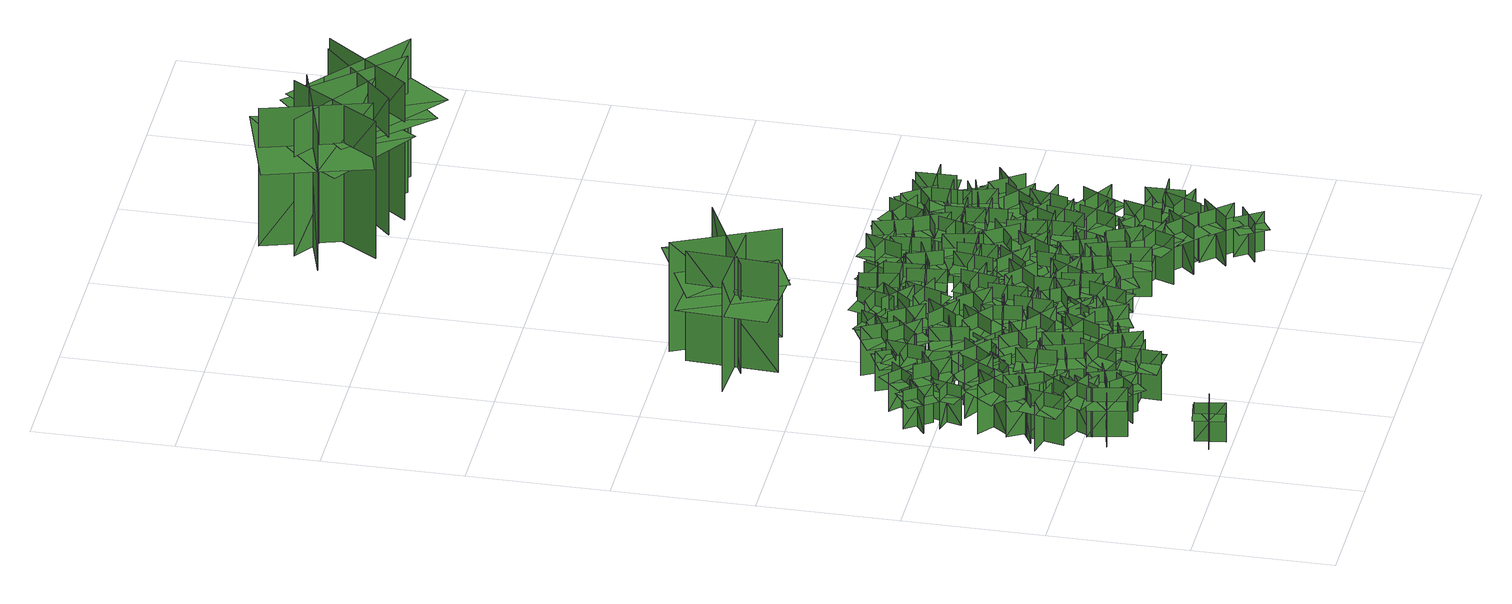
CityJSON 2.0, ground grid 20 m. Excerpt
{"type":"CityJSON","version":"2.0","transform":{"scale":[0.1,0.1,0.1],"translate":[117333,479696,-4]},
"CityObjects":{
"tree1":{"type":"SolitaryVegetationObject","geometry":[{"type":"MultiSurface","lod":"1","boundaries":[[[0,1,2]],[[0,2,3]],[[4,5,6]],[[4,6,7]],[[8,9,10]],[[8,10,11]],[[8,11,12]],[[8,12,13]]]}]},
"tree2":{"type":"SolitaryVegetationObject","geometry":[{"type":"MultiSurface","lod":"1","boundaries":[[[14,15,16]],[[14,16,17]],[[18,19,20]],[[18,20,21]],[[22,23,24]],[[22,24,25]],[[22,25,26]],[[22,26,27]]]}]},
"tree3":{"type":"SolitaryVegetationObject","geometry":[{"type":"MultiSurface","lod":"1","boundaries":[[[28,29,30]],[[28,30,31]],[[32,33,34]],[[32,34,35]],[[36,37,38]],[[36,38,39]],[[36,39,40]],[[36,40,41]]]}]},
"tree4":{"type":"SolitaryVegetationObject","geometry":[{"type":"MultiSurface","lod":"1","boundaries":[[[42,43,44]],[[42,44,45]],[[46,47,48]],[[46,48,49]],[[50,51,52]],[[50,52,53]],[[50,53,54]],[[50,54,55]]]}]},
"tree5":{"type":"SolitaryVegetationObject","geometry":[{"type":"MultiSurface","lod":"1","boundaries":[[[56,57,58]],[[56,58,59]],[[60,61,62]],[[60,62,63]],[[64,65,66]],[[64,66,67]],[[64,67,68]],[[64,68,69]]]}]},
"tree6":{"type":"SolitaryVegetationObject","geometry":[{"type":"MultiSurface","lod":"1","boundaries":[[[70,71,72]],[[70,72,73]],[[74,75,76]],[[74,76,77]],[[78,79,80]],[[78,80,81]],[[78,81,82]],[[78,82,83]]]}]},
"tree7":{"type":"SolitaryVegetationObject","geometry":[{"type":"MultiSurface","lod":"1","boundaries":[[[84,85,86]],[[84,86,87]],[[88,89,90]],[[88,90,91]],[[92,93,94]],[[92,94,95]],[[92,95,96]],[[92,96,97]]]}]},
"tree8":{"type":"SolitaryVegetationObject","geometry":[{"type":"MultiSurface","lod":"1","boundaries":[[[98,99,100]],[[98,100,101]],[[102,103,104]],[[102,104,105]],[[106,107,108]],[[106,108,109]],[[106,109,110]],[[106,110,111]]]}]},
"tree9":{"type":"SolitaryVegetationObject","geometry":[{"type":"MultiSurface","lod":"1","boundaries":[[[112,113,114]],[[112,114,115]],[[116,117,118]],[[116,118,119]],[[120,121,122]],[[120,122,123]],[[120,123,124]],[[120,124,125]]]}]},
"tree10":{"type":"SolitaryVegetationObject","geometry":[{"type":"MultiSurface","lod":"1","boundaries":[[[126,127,128]],[[126,128,129]],[[130,131,132]],[[130,132,133]],[[134,135,136]],[[134,136,137]],[[134,137,138]],[[134,138,139]]]}]},
"tree11":{"type":"SolitaryVegetationObject","geometry":[{"type":"MultiSurface","lod":"1","boundaries":[[[140,141,142]],[[140,142,143]],[[144,145,146]],[[144,146,147]],[[148,149,150]],[[148,150,151]],[[148,151,152]],[[148,152,153]]]}]},
"tree12":{"type":"SolitaryVegetationObject","geometry":[{"type":"MultiSurface","lod":"1","boundaries":[[[154,155,156]],[[154,156,157]],[[158,159,160]],[[158,160,161]],[[162,163,164]],[[162,164,165]],[[162,165,166]],[[162,166,167]]]}]},
"tree13":{"type":"SolitaryVegetationObject","geometry":[{"type":"MultiSurface","lod":"1","boundaries":[[[168,169,170]],[[168,170,171]],[[172,173,174]],[[172,174,175]],[[176,177,178]],[[176,178,179]],[[176,179,180]],[[176,180,181]]]}]},
"tree14":{"type":"SolitaryVegetationObject","geometry":[{"type":"MultiSurface","lod":"1","boundaries":[[[182,183,184]],[[182,184,185]],[[186,187,188]],[[186,188,189]],[[190,191,192]],[[190,192,193]],[[190,193,194]],[[190,194,195]]]}]},
"tree15":{"type":"SolitaryVegetationObject","geometry":[{"type":"MultiSurface","lod":"1","boundaries":[[[196,197,198]],[[196,198,199]],[[200,201,202]],[[200,202,203]],[[204,205,206]],[[204,206,207]],[[204,207,208]],[[204,208,209]]]}]},
"tree16":{"type":"SolitaryVegetationObject","geometry":[{"type":"MultiSurface","lod":"1","boundaries":[[[210,211,212]],[[210,212,213]],[[214,215,216]],[[214,216,217]],[[218,219,220]],[[218,220,221]],[[218,221,222]],[[218,222,223]]]}]},
"tree17":{"type":"SolitaryVegetationObject","geometry":[{"type":"MultiSurface","lod":"1","boundaries":[[[224,225,226]],[[224,226,227]],[[228,229,230]],[[228,230,231]],[[232,233,234]],[[232,234,235]],[[232,235,236]],[[232,236,237]]]}]},
"tree18":{"type":"SolitaryVegetationObject","geometry":[{"type":"MultiSurface","lod":"1","boundaries":[[[238,239,240]],[[238,240,241]],[[242,243,244]],[[242,244,245]],[[246,247,248]],[[246,248,249]],[[246,249,250]],[[246,250,251]]]}]},
"tree19":{"type":"SolitaryVegetationObject","geometry":[{"type":"MultiSurface","lod":"1","boundaries":[[[252,253,254]],[[252,254,255]],[[256,257,258]],[[256,258,259]],[[260,261,262]],[[260,262,263]],[[260,263,264]],[[260,264,265]]]}]},
"tree20":{"type":"SolitaryVegetationObject","geometry":[{"type":"MultiSurface","lod":"1","boundaries":[[[266,267,268]],[[266,268,269]],[[270,271,272]],[[270,272,273]],[[274,275,276]],[[274,276,277]],[[274,277,278]],[[274,278,279]]]}]},
"tree21":{"type":"SolitaryVegetationObject","geometry":[{"type":"MultiSurface","lod":"1","boundaries":[[[280,281,282]],[[280,282,283]],[[284,285,286]],[[284,286,287]],[[288,289,290]],[[288,290,291]],[[288,291,292]],[[288,292,293]]]}]},
"tree22":{"type":"SolitaryVegetationObject","geometry":[{"type":"MultiSurface","lod":"1","boundaries":[[[294,295,296]],[[294,296,297]],[[298,299,300]],[[298,300,301]],[[302,303,304]],[[302,304,305]],[[302,305,306]],[[302,306,307]]]}]},
"tree23":{"type":"SolitaryVegetationObject","geometry":[{"type":"MultiSurface","lod":"1","boundaries":[[[308,309,310]],[[308,310,311]],[[312,313,314]],[[312,314,315]],[[316,317,318]],[[316,318,319]],[[316,319,320]],[[316,320,321]]]}]},
"tree24":{"type":"SolitaryVegetationObject","geometry":[{"type":"MultiSurface","lod":"1","boundaries":[[[322,323,324]],[[322,324,325]],[[326,327,328]],[[326,328,329]],[[330,331,332]],[[330,332,333]],[[330,333,334]],[[330,334,335]]]}]},
"tree25":{"type":"SolitaryVegetationObject","geometry":[{"type":"MultiSurface","lod":"1","boundaries":[[[336,337,338]],[[336,338,339]],[[340,341,342]],[[340,342,343]],[[344,345,346]],[[344,346,347]],[[344,347,348]],[[344,348,349]]]}]},
"tree26":{"type":"SolitaryVegetationObject","geometry":[{"type":"MultiSurface","lod":"1","boundaries":[[[350,351,352]],[[350,352,353]],[[354,355,356]],[[354,356,357]],[[358,359,360]],[[358,360,361]],[[358,361,362]],[[358,362,363]]]}]},
"tree27":{"type":"SolitaryVegetationObject","geometry":[{"type":"MultiSurface","lod":"1","boundaries":[[[364,365,366]],[[364,366,367]],[[368,369,370]],[[368,370,371]],[[372,373,374]],[[372,374,375]],[[372,375,376]],[[372,376,377]]]}]},
"tree28":{"type":"SolitaryVegetationObject","geometry":[{"type":"MultiSurface","lod":"1","boundaries":[[[378,379,380]],[[378,380,381]],[[382,383,384]],[[382,384,385]],[[386,387,388]],[[386,388,389]],[[386,389,390]],[[386,390,391]]]}]},
"tree29":{"type":"SolitaryVegetationObject","geometry":[{"type":"MultiSurface","lod":"1","boundaries":[[[392,393,394]],[[392,394,395]],[[396,397,398]],[[396,398,399]],[[400,401,402]],[[400,402,403]],[[400,403,404]],[[400,404,405]]]}]},
"tree30":{"type":"SolitaryVegetationObject","geometry":[{"type":"MultiSurface","lod":"1","boundaries":[[[406,407,408]],[[406,408,409]],[[410,411,412]],[[410,412,413]],[[414,415,416]],[[414,416,417]],[[414,417,418]],[[414,418,419]]]}]},
"tree31":{"type":"SolitaryVegetationObject","geometry":[{"type":"MultiSurface","lod":"1","boundaries":[[[420,421,422]],[[420,422,423]],[[424,425,426]],[[424,426,427]],[[428,429,430]],[[428,430,431]],[[428,431,432]],[[428,432,433]]]}]},
"tree32":{"type":"SolitaryVegetationObject","geometry":[{"type":"MultiSurface","lod":"1","boundaries":[[[434,435,436]],[[434,436,437]],[[438,439,440]],[[438,440,441]],[[442,443,444]],[[442,444,445]],[[442,445,446]],[[442,446,447]]]}]},
"tree33":{"type":"SolitaryVegetationObject","geometry":[{"type":"MultiSurface","lod":"1","boundaries":[[[448,449,450]],[[448,450,451]],[[452,453,454]],[[452,454,455]],[[456,457,458]],[[456,458,459]],[[456,459,460]],[[456,460,461]]]}]},
"tree34":{"type":"SolitaryVegetationObject","geometry":[{"type":"MultiSurface","lod":"1","boundaries":[[[462,463,464]],[[462,464,465]],[[466,467,468]],[[466,468,469]],[[470,471,472]],[[470,472,473]],[[470,473,474]],[[470,474,475]]]}]},
"tree35":{"type":"SolitaryVegetationObject","geometry":[{"type":"MultiSurface","lod":"1","boundaries":[[[476,477,478]],[[476,478,479]],[[480,481,482]],[[480,482,483]],[[484,485,486]],[[484,486,487]],[[484,487,488]],[[484,488,489]]]}]},
"tree36":{"type":"SolitaryVegetationObject","geometry":[{"type":"MultiSurface","lod":"1","boundaries":[[[490,491,492]],[[490,492,493]],[[494,495,496]],[[494,496,497]],[[498,499,500]],[[498,500,501]],[[498,501,502]],[[498,502,503]]]}]},
"tree37":{"type":"SolitaryVegetationObject","geometry":[{"type":"MultiSurface","lod":"1","boundaries":[[[504,505,506]],[[504,506,507]],[[508,509,510]],[[508,510,511]],[[512,513,514]],[[512,514,515]],[[512,515,516]],[[512,516,517]]]}]},
"tree38":{"type":"SolitaryVegetationObject","geometry":[{"type":"MultiSurface","lod":"1","boundaries":[[[518,519,520]],[[518,520,521]],[[522,523,524]],[[522,524,525]],[[526,527,528]],[[526,528,529]],[[526,529,530]],[[526,530,531]]]}]},
"tree39":{"type":"SolitaryVegetationObject","geometry":[{"type":"MultiSurface","lod":"1","boundaries":[[[532,533,534]],[[532,534,535]],[[536,537,538]],[[536,538,539]],[[540,541,542]],[[540,542,543]],[[540,543,544]],[[540,544,545]]]}]},
"tree40":{"type":"SolitaryVegetationObject","geometry":[{"type":"MultiSurface","lod":"1","boundaries":[[[546,547,548]],[[546,548,549]],[[550,551,552]],[[550,552,553]],[[554,555,556]],[[554,556,557]],[[554,555,558]],[[554,558,559]]]}]},
"tree41":{"type":"SolitaryVegetationObject","geometry":[{"type":"MultiSurface","lod":"1","boundaries":[[[560,561,562]],[[560,562,563]],[[564,565,566]],[[564,566,567]],[[568,569,570]],[[568,570,571]],[[568,571,572]],[[568,572,573]]]}]},
"tree42":{"type":"SolitaryVegetationObject","geometry":[{"type":"MultiSurface","lod":"1","boundaries":[[[574,575,576]],[[574,576,577]],[[578,579,580]],[[578,580,581]],[[582,583,584]],[[582,584,585]],[[582,585,586]],[[582,586,587]]]}]},
"tree43":{"type":"SolitaryVegetationObject","geometry":[{"type":"MultiSurface","lod":"1","boundaries":[[[588,589,590]],[[588,590,591]],[[592,593,594]],[[592,594,595]],[[596,597,598]],[[596,598,599]],[[596,599,600]],[[596,600,601]]]}]},
"tree44":{"type":"SolitaryVegetationObject","geometry":[{"type":"MultiSurface","lod":"1","boundaries":[[[602,603,604]],[[602,604,605]],[[606,607,608]],[[606,608,609]],[[610,611,612]],[[610,612,613]],[[610,613,614]],[[610,614,615]]]}]},
"tree45":{"type":"SolitaryVegetationObject","geometry":[{"type":"MultiSurface","lod":"1","boundaries":[[[616,617,618]],[[616,618,619]],[[620,621,622]],[[620,622,623]],[[624,625,626]],[[624,626,627]],[[624,627,628]],[[624,628,629]]]}]},
"tree46":{"type":"SolitaryVegetationObject","geometry":[{"type":"MultiSurface","lod":"1","boundaries":[[[630,631,632]],[[630,632,633]],[[634,635,636]],[[634,636,637]],[[638,639,640]],[[638,640,641]],[[638,641,642]],[[638,642,643]]]}]},
"tree47":{"type":"SolitaryVegetationObject","geometry":[{"type":"MultiSurface","lod":"1","boundaries":[[[644,645,646]],[[644,646,647]],[[648,649,650]],[[648,650,651]],[[652,653,654]],[[652,654,655]],[[652,655,656]],[[652,656,657]]]}]},
"tree48":{"type":"SolitaryVegetationObject","geometry":[{"type":"MultiSurface","lod":"1","boundaries":[[[658,659,660]],[[658,660,661]],[[662,663,664]],[[662,664,665]],[[666,667,668]],[[666,668,669]],[[666,669,670]],[[666,670,671]]]}]},
"tree49":{"type":"SolitaryVegetationObject","geometry":[{"type":"MultiSurface","lod":"1","boundaries":[[[672,673,674]],[[672,674,675]],[[676,677,678]],[[676,678,679]],[[680,681,682]],[[680,682,683]],[[680,683,684]],[[680,684,685]]]}]},
"tree50":{"type":"SolitaryVegetationObject","geometry":[{"type":"MultiSurface","lod":"1","boundaries":[[[686,687,688]],[[686,688,689]],[[690,691,692]],[[690,692,693]],[[694,695,696]],[[694,696,697]],[[694,697,698]],[[694,698,699]]]}]},
"tree51":{"type":"SolitaryVegetationObject","geometry":[{"type":"MultiSurface","lod":"1","boundaries":[[[700,701,702]],[[700,702,703]],[[704,705,706]],[[704,706,707]],[[708,709,710]],[[708,710,711]],[[708,711,712]],[[708,712,713]]]}]},
"tree52":{"type":"SolitaryVegetationObject","geometry":[{"type":"MultiSurface","lod":"1","boundaries":[[[714,715,716]],[[714,716,717]],[[718,719,720]],[[718,720,721]],[[722,723,724]],[[722,724,725]],[[722,725,726]],[[722,726,727]]]}]},
"tree53":{"type":"SolitaryVegetationObject","geometry":[{"type":"MultiSurface","lod":"1","boundaries":[[[728,729,730]],[[728,730,731]],[[732,733,734]],[[732,734,735]],[[736,737,738]],[[736,738,739]],[[736,739,740]],[[736,740,741]]]}]},
"tree54":{"type":"SolitaryVegetationObject","geometry":[{"type":"MultiSurface","lod":"1","boundaries":[[[742,743,744]],[[742,744,745]],[[746,747,748]],[[746,748,749]],[[750,751,752]],[[750,752,753]],[[750,753,754]],[[750,754,755]]]}]},
"tree55":{"type":"SolitaryVegetationObject","geometry":[{"type":"MultiSurface","lod":"1","boundaries":[[[756,757,758]],[[756,758,759]],[[760,761,762]],[[760,762,763]],[[764,765,766]],[[764,766,767]],[[764,767,768]],[[764,768,769]]]}]},
"tree56":{"type":"SolitaryVegetationObject","geometry":[{"type":"MultiSurface","lod":"1","boundaries":[[[770,771,772]],[[770,772,773]],[[774,775,776]],[[774,776,777]],[[778,779,780]],[[778,780,781]],[[778,781,782]],[[778,782,783]]]}]},
"tree57":{"type":"SolitaryVegetationObject","geometry":[{"type":"MultiSurface","lod":"1","boundaries":[[[784,785,786]],[[784,786,787]],[[788,789,790]],[[788,790,791]],[[792,793,794]],[[792,794,795]],[[792,795,796]],[[792,796,797]]]}]},
"tree58":{"type":"SolitaryVegetationObject","geometry":[{"type":"MultiSurface","lod":"1","boundaries":[[[798,799,800]],[[798,800,801]],[[802,803,804]],[[802,804,805]],[[806,807,808]],[[806,808,809]],[[806,809,810]],[[806,810,811]]]}]},
"tree59":{"type":"SolitaryVegetationObject","geometry":[{"type":"MultiSurface","lod":"1","boundaries":[[[812,813,814]],[[812,814,815]],[[816,817,818]],[[816,818,819]],[[820,821,822]],[[820,822,823]],[[820,823,824]],[[820,824,825]]]}]},
"tree60":{"type":"SolitaryVegetationObject","geometry":[{"type":"MultiSurface","lod":"1","boundaries":[[[826,827,828]],[[826,828,829]],[[830,831,832]],[[830,832,833]],[[834,835,836]],[[834,836,837]],[[834,837,838]],[[834,838,839]]]}]},
"tree61":{"type":"SolitaryVegetationObject","geometry":[{"type":"MultiSurface","lod":"1","boundaries":[[[840,841,842]],[[840,842,843]],[[844,845,846]],[[844,846,847]],[[848,849,850]],[[848,850,851]],[[848,851,852]],[[848,852,853]]]}]},
"tree62":{"type":"SolitaryVegetationObject","geometry":[{"type":"MultiSurface","lod":"1","boundaries":[[[854,855,856]],[[854,856,857]],[[858,859,860]],[[858,860,861]],[[862,863,864]],[[862,864,865]],[[862,865,866]],[[862,866,867]]]}]},
"tree63":{"type":"SolitaryVegetationObject","geometry":[{"type":"MultiSurface","lod":"1","boundaries":[[[868,869,870]],[[868,870,871]],[[872,873,874]],[[872,874,875]],[[876,877,878]],[[876,878,879]],[[876,879,880]],[[876,880,881]]]}]},
"tree64":{"type":"SolitaryVegetationObject","geometry":[{"type":"MultiSurface","lod":"1","boundaries":[[[882,883,884]],[[882,884,885]],[[886,887,888]],[[886,888,889]],[[890,891,892]],[[890,892,893]],[[890,893,894]],[[890,894,895]]]}]},
"tree65":{"type":"SolitaryVegetationObject","geometry":[{"type":"MultiSurface","lod":"1","boundaries":[[[896,897,898]],[[896,898,899]],[[900,901,902]],[[900,902,903]],[[904,905,906]],[[904,906,907]],[[904,907,908]],[[904,908,909]]]}]},
"tree66":{"type":"SolitaryVegetationObject","geometry":[{"type":"MultiSurface","lod":"1","boundaries":[[[910,911,912]],[[910,912,913]],[[914,915,916]],[[914,916,917]],[[918,919,920]],[[918,920,921]],[[918,921,922]],[[918,922,923]]]}]},
"tree67":{"type":"SolitaryVegetationObject","geometry":[{"type":"MultiSurface","lod":"1","boundaries":[[[924,925,926]],[[924,926,927]],[[928,929,930]],[[928,930,931]],[[932,933,934]],[[932,934,935]],[[932,935,936]],[[932,936,937]]]}]},
"tree68":{"type":"SolitaryVegetationObject","geometry":[{"type":"MultiSurface","lod":"1","boundaries":[[[938,939,940]],[[938,940,941]],[[942,943,944]],[[942,944,945]],[[946,947,948]],[[946,948,949]],[[946,949,950]],[[946,950,951]]]}]},
"tree69":{"type":"SolitaryVegetationObject","geometry":[{"type":"MultiSurface","lod":"1","boundaries":[[[952,953,954]],[[952,954,955]],[[956,957,958]],[[956,958,959]],[[960,961,962]],[[960,962,963]],[[960,963,964]],[[960,964,965]]]}]},
"tree70":{"type":"SolitaryVegetationObject","geometry":[{"type":"MultiSurface","lod":"1","boundaries":[[[966,967,968]],[[966,968,969]],[[970,971,972]],[[970,972,973]],[[974,975,976]],[[974,976,977]],[[974,977,978]],[[974,978,979]]]}]},
"tree71":{"type":"SolitaryVegetationObject","geometry":[{"type":"MultiSurface","lod":"1","boundaries":[[[980,981,982]],[[980,982,983]],[[984,985,986]],[[984,986,987]],[[988,989,990]],[[988,990,991]],[[988,991,992]],[[988,992,993]]]}]},
"tree72":{"type":"SolitaryVegetationObject","geometry":[{"type":"MultiSurface","lod":"1","boundaries":[[[994,995,996]],[[994,996,997]],[[998,999,1000]],[[998,1000,1001]],[[1002,1003,1004]],[[1002,1004,1005]],[[1002,1005,1006]],[[1002,1006,1007]]]}]},
"tree73":{"type":"SolitaryVegetationObject","geometry":[{"type":"MultiSurface","lod":"1","boundaries":[[[1008,1009,1010]],[[1008,1010,1011]],[[1012,1013,1014]],[[1012,1014,1015]],[[1016,1017,1018]],[[1016,1018,1019]],[[1016,1019,1020]],[[1016,1020,1021]]]}]},
"tree74":{"type":"SolitaryVegetationObject","geometry":[{"type":"MultiSurface","lod":"1","boundaries":[[[1022,1023,1024]],[[1022,1024,1025]],[[1026,1027,1028]],[[1026,1028,1029]],[[1030,1031,1032]],[[1030,1032,1033]],[[1030,1033,1034]],[[1030,1034,1035]]]}]},
"tree75":{"type":"SolitaryVegetationObject","geometry":[{"type":"MultiSurface","lod":"1","boundaries":[[[1036,1037,1038]],[[1036,1038,1039]],[[1040,1041,1042]],[[1040,1042,1043]],[[1044,1045,1046]],[[1044,1046,1047]],[[1044,1047,1048]],[[1044,1048,1049]]]}]},
"tree76":{"type":"SolitaryVegetationObject","geometry":[{"type":"MultiSurface","lod":"1","boundaries":[[[1050,1051,1052]],[[1050,1052,1053]],[[1054,1055,1056]],[[1054,1056,1057]],[[1058,1059,1060]],[[1058,1060,1061]],[[1058,1061,1062]],[[1058,1062,1063]]]}]},
"tree77":{"type":"SolitaryVegetationObject","geometry":[{"type":"MultiSurface","lod":"1","boundaries":[[[1064,1065,1066]],[[1064,1066,1067]],[[1068,1069,1070]],[[1068,1070,1071]],[[1072,1073,1074]],[[1072,1074,1075]],[[1072,1075,1076]],[[1072,1076,1077]]]}]},
"tree78":{"type":"SolitaryVegetationObject","geometry":[{"type":"MultiSurface","lod":"1","boundaries":[[[1078,1079,1080]],[[1078,1080,1081]],[[1082,1083,1084]],[[1082,1084,1085]],[[1086,1087,1088]],[[1086,1088,1089]],[[1086,1089,1090]],[[1086,1090,1091]]]}]},
"tree79":{"type":"SolitaryVegetationObject","geometry":[{"type":"MultiSurface","lod":"1","boundaries":[[[1092,1093,1094]],[[1092,1094,1095]],[[1096,1097,1098]],[[1096,1098,1099]],[[1100,1101,1102]],[[1100,1102,1103]],[[1100,1103,1104]],[[1100,1104,1105]]]}]},
"tree80":{"type":"SolitaryVegetationObject","geometry":[{"type":"MultiSurface","lod":"1","boundaries":[[[1106,1107,1108]],[[1106,1108,1109]],[[1110,1111,1112]],[[1110,1112,1113]],[[1114,1115,1116]],[[1114,1116,1117]],[[1114,1117,1118]],[[1114,1118,1119]]]}]},
"tree81":{"type":"SolitaryVegetationObject","geometry":[{"type":"MultiSurface","lod":"1","boundaries":[[[1120,1121,1122]],[[1120,1122,1123]],[[1124,1125,1126]],[[1124,1126,1127]],[[1128,1129,1130]],[[1128,1130,1131]],[[1128,1131,1132]],[[1128,1132,1133]]]}]},
"tree82":{"type":"SolitaryVegetationObject","geometry":[{"type":"MultiSurface","lod":"1","boundaries":[[[1134,1135,1136]],[[1134,1136,1137]],[[1138,1139,1140]],[[1138,1140,1141]],[[1142,1143,1144]],[[1142,1144,1145]],[[1142,1145,1146]],[[1142,1146,1147]]]}]},
"tree83":{"type":"SolitaryVegetationObject","geometry":[{"type":"MultiSurface","lod":"1","boundaries":[[[1148,1149,1150]],[[1148,1150,1151]],[[1152,1153,1154]],[[1152,1154,1155]],[[1156,1157,1158]],[[1156,1158,1159]],[[1156,1159,1160]],[[1156,1160,1161]]]}]},
"tree84":{"type":"SolitaryVegetationObject","geometry":[{"type":"MultiSurface","lod":"1","boundaries":[[[1162,1163,1164]],[[1162,1164,1165]],[[1166,1167,1168]],[[1166,1168,1169]],[[1170,1171,1172]],[[1170,1172,1173]],[[1170,1173,1174]],[[1170,1174,1175]]]}]},
"tree85":{"type":"SolitaryVegetationObject","geometry":[{"type":"MultiSurface","lod":"1","boundaries":[[[1176,1177,1178]],[[1176,1178,1179]],[[1180,1181,1182]],[[1180,1182,1183]],[[1184,1185,1186]],[[1184,1186,1187]],[[1184,1187,1188]],[[1184,1188,1189]]]}]},
"tree86":{"type":"SolitaryVegetationObject","geometry":[{"type":"MultiSurface","lod":"1","boundaries":[[[1190,1191,1192]],[[1190,1192,1193]],[[1194,1195,1196]],[[1194,1196,1197]],[[1198,1199,1200]],[[1198,1200,1201]],[[1198,1201,1202]],[[1198,1202,1203]]]}]},
"tree87":{"type":"SolitaryVegetationObject","geometry":[{"type":"MultiSurface","lod":"1","boundaries":[[[1204,1205,1206]],[[1204,1206,1207]],[[1208,1209,1210]],[[1208,1210,1211]],[[1212,1213,1214]],[[1212,1214,1215]],[[1212,1215,1216]],[[1212,1216,1217]]]}]},
"tree88":{"type":"SolitaryVegetationObject","geometry":[{"type":"MultiSurface","lod":"1","boundaries":[[[1218,1219,1220]],[[1218,1220,1221]],[[1222,1223,1224]],[[1222,1224,1225]],[[1226,1227,1228]],[[1226,1228,1229]],[[1226,1229,1230]],[[1226,1230,1231]]]}]},
"tree89":{"type":"SolitaryVegetationObject","geometry":[{"type":"MultiSurface","lod":"1","boundaries":[[[1232,1233,1234]],[[1232,1234,1235]],[[1236,1237,1238]],[[1236,1238,1239]],[[1240,1241,1242]],[[1240,1242,1243]],[[1240,1243,1244]],[[1240,1244,1245]]]}]},
"tree90":{"type":"SolitaryVegetationObject","geometry":[{"type":"MultiSurface","lod":"1","boundaries":[[[1246,1247,1248]],[[1246,1248,1249]],[[1250,1251,1252]],[[1250,1252,1253]],[[1254,1255,1256]],[[1254,1256,1257]],[[1254,1257,1258]],[[1254,1258,1259]]]}]},
"tree91":{"type":"SolitaryVegetationObject","geometry":[{"type":"MultiSurface","lod":"1","boundaries":[[[1260,1261,1262]],[[1260,1262,1263]],[[1264,1265,1266]],[[1264,1266,1267]],[[1268,1269,1270]],[[1268,1270,1271]],[[1268,1271,1272]],[[1268,1272,1273]]]}]},
"tree92":{"type":"SolitaryVegetationObject","geometry":[{"type":"MultiSurface","lod":"1","boundaries":[[[1274,1275,1276]],[[1274,1276,1277]],[[1278,1279,1280]],[[1278,1280,1281]],[[1282,1283,1284]],[[1282,1284,1285]],[[1282,1285,1286]],[[1282,1286,1287]]]}]},
"tree93":{"type":"SolitaryVegetationObject","geometry":[{"type":"MultiSurface","lod":"1","boundaries":[[[1288,1289,1290]],[[1288,1290,1291]],[[1292,1293,1294]],[[1292,1294,1295]],[[1296,1297,1298]],[[1296,1298,1299]],[[1296,1299,1300]],[[1296,1300,1301]]]}]},
"tree94":{"type":"SolitaryVegetationObject","geometry":[{"type":"MultiSurface","lod":"1","boundaries":[[[1302,1303,1304]],[[1302,1304,1305]],[[1306,1307,1308]],[[1306,1308,1309]],[[1310,1311,1312]],[[1310,1312,1313]],[[1310,1313,1314]],[[1310,1314,1315]]]}]},
"tree95":{"type":"SolitaryVegetationObject","geometry":[{"type":"MultiSurface","lod":"1","boundaries":[[[1316,1317,1318]],[[1316,1318,1319]],[[1320,1321,1322]],[[1320,1322,1323]],[[1324,1325,1326]],[[1324,1326,1327]],[[1324,1327,1328]],[[1324,1328,1329]]]}]},
"tree96":{"type":"SolitaryVegetationObject","geometry":[{"type":"MultiSurface","lod":"1","boundaries":[[[1330,1331,1332]],[[1330,1332,1333]],[[1334,1335,1336]],[[1334,1336,1337]],[[1338,1339,1340]],[[1338,1340,1341]],[[1338,1341,1342]],[[1338,1342,1343]]]}]},
"tree97":{"type":"SolitaryVegetationObject","geometry":[{"type":"MultiSurface","lod":"1","boundaries":[[[1344,1345,1346]],[[1344,1346,1347]],[[1348,1349,1350]],[[1348,1350,1351]],[[1352,1353,1354]],[[1352,1354,1355]],[[1352,1355,1356]],[[1352,1356,1357]]]}]},
"tree98":{"type":"SolitaryVegetationObject","geometry":[{"type":"MultiSurface","lod":"1","boundaries":[[[1358,1359,1360]],[[1358,1360,1361]],[[1362,1363,1364]],[[1362,1364,1365]],[[1366,1367,1368]],[[1366,1368,1369]],[[1366,1369,1370]],[[1366,1370,1371]]]}]},
"tree99":{"type":"SolitaryVegetationObject","geometry":[{"type":"MultiSurface","lod":"1","boundaries":[[[1372,1373,1374]],[[1372,1374,1375]],[[1376,1377,1378]],[[1376,1378,1379]],[[1380,1381,1382]],[[1380,1382,1383]],[[1380,1383,1384]],[[1380,1384,1385]]]}]},
"tree100":{"type":"SolitaryVegetationObject","geometry":[{"type":"MultiSurface","lod":"1","boundaries":[[[1386,1387,1388]],[[1386,1388,1389]],[[1390,1391,1392]],[[1390,1392,1393]],[[1394,1395,1396]],[[1394,1396,1397]],[[1394,1397,1398]],[[1394,1398,1399]]]}]},
"tree101":{"type":"SolitaryVegetationObject","geometry":[{"type":"MultiSurface","lod":"1","boundaries":[[[1400,1401,1402]],[[1400,1402,1403]],[[1404,1405,1406]],[[1404,1406,1407]],[[1408,1409,1410]],[[1408,1410,1411]],[[1408,1411,1412]],[[1408,1412,1413]]]}]},
"tree102":{"type":"SolitaryVegetationObject","geometry":[{"type":"MultiSurface","lod":"1","boundaries":[[[1414,1415,1416]],[[1414,1416,1417]],[[1418,1419,1420]],[[1418,1420,1421]],[[1422,1423,1424]],[[1422,1424,1425]],[[1422,1425,1426]],[[1422,1426,1427]]]}]},
"tree103":{"type":"SolitaryVegetationObject","geometry":[{"type":"MultiSurface","lod":"1","boundaries":[[[1428,1429,1430]],[[1428,1430,1431]],[[1432,1433,1434]],[[1432,1434,1435]],[[1436,1437,1438]],[[1436,1438,1439]],[[1436,1439,1440]],[[1436,1440,1441]]]}]},
"tree104":{"type":"SolitaryVegetationObject","geometry":[{"type":"MultiSurface","lod":"1","boundaries":[[[1442,1443,1444]],[[1442,1444,1445]],[[1446,1447,1448]],[[1446,1448,1449]],[[1450,1451,1452]],[[1450,1452,1453]],[[1450,1453,1454]],[[1450,1454,1455]]]}]},
"tree105":{"type":"SolitaryVegetationObject","geometry":[{"type":"MultiSurface","lod":"1","boundaries":[[[1456,1457,1458]],[[1456,1458,1459]],[[1460,1461,1462]],[[1460,1462,1463]],[[1464,1465,1466]],[[1464,1466,1467]],[[1464,1467,1468]],[[1464,1468,1469]]]}]},
"tree106":{"type":"SolitaryVegetationObject","geometry":[{"type":"MultiSurface","lod":"1","boundaries":[[[1470,1471,1472]],[[1470,1472,1473]],[[1474,1475,1476]],[[1474,1476,1477]],[[1478,1479,1480]],[[1478,1480,1481]],[[1478,1481,1482]],[[1478,1482,1483]]]}]}
},
"vertices":[
[76,51,8],[83,8,8],[83,8,69],[76,51,69],[59,27,8],[102,35,8],[102,35,69],[59,27,69],[59,27,52],[62,6,52],[106,13,52],[102,35,52],[99,57,52],[55,49,52],
[64,245,7],[10,257,7],[10,257,84],[64,245,84],[44,276,7],[32,222,7],[32,222,84],[44,276,84],[44,276,63],[17,282,63],[5,228,63],[32,222,63],[59,216,63],[71,270,63],
[63,196,5],[75,142,5],[75,142,82],[63,196,82],[43,165,5],[97,177,5],[97,177,82],[43,165,82],[43,165,61],[49,138,61],[103,150,61],[97,177,61],[91,204,61],[37,192,61],
[37,302,8],[64,253,8],[64,253,85],[37,302,85],[27,266,8],[75,293,8],[75,293,85],[27,266,85],[27,266,63],[41,242,63],[89,269,63],[75,293,63],[61,317,63],[13,290,63],
[63,189,6],[87,238,6],[87,238,83],[63,189,83],[97,201,6],[48,225,6],[48,225,83],[97,201,83],[97,201,62],[109,225,62],[60,250,62],[48,225,62],[36,200,62],[85,176,62],
[92,267,7],[61,221,7],[61,221,84],[92,267,84],[56,260,7],[101,229,7],[101,229,84],[56,260,84],[56,260,62],[40,238,62],[86,206,62],[101,229,62],[117,252,62],[72,283,62],
[41,303,10],[75,347,10],[75,347,87],[41,303,87],[78,307,10],[34,341,10],[34,341,87],[78,307,87],[78,307,66],[95,329,66],[51,363,66],[34,341,66],[17,319,66],[61,285,66],
[85,260,10],[67,312,10],[67,312,87],[85,260,87],[102,293,10],[49,275,10],[49,275,87],[102,293,87],[102,293,65],[93,319,65],[40,301,65],[49,275,65],[58,249,65],[111,267,65],
[23,441,12],[48,405,12],[48,405,73],[23,441,73],[17,412,12],[53,438,12],[53,438,73],[17,412,73],[17,412,56],[30,394,56],[66,419,56],[53,438,56],[41,456,56],[5,430,56],
[87,216,7],[124,192,7],[124,192,68],[87,216,68],[93,187,7],[117,224,7],[117,224,68],[93,187,68],[93,187,51],[112,175,51],[136,212,51],[117,224,51],[99,236,51],[75,199,51],
[35,393,11],[78,382,11],[78,382,73],[35,393,73],[50,367,11],[61,410,11],[61,410,73],[50,367,73],[50,367,55],[71,362,55],[82,405,55],[61,410,55],[39,416,55],[29,373,55],
[140,173,6],[109,142,6],[109,142,67],[140,173,67],[111,174,6],[142,142,6],[142,142,67],[111,174,67],[111,174,50],[95,158,50],[126,127,50],[142,142,50],[157,158,50],[126,189,50],
[139,166,9],[124,208,9],[124,208,70],[139,166,70],[152,193,9],[110,178,9],[110,178,70],[152,193,70],[152,193,53],[145,214,53],[103,199,53],[110,178,53],[117,157,53],[159,172,53],
[106,375,10],[78,327,10],[78,327,87],[106,375,87],[70,366,10],[118,337,10],[118,337,87],[70,366,87],[70,366,65],[56,342,65],[104,314,65],[118,337,65],[132,361,65],[84,389,65],
[65,436,12],[96,390,12],[96,390,89],[65,436,89],[58,400,12],[103,431,12],[103,431,89],[58,400,89],[58,400,67],[74,377,67],[119,409,67],[103,431,67],[88,454,67],[42,422,67],
[92,470,13],[63,438,13],[63,438,74],[92,470,74],[63,469,13],[96,439,13],[96,439,74],[63,469,74],[63,469,57],[48,453,57],[81,423,57],[96,439,57],[111,456,57],[78,486,57],
[203,144,6],[148,146,6],[148,146,83],[203,144,83],[178,171,6],[176,116,6],[176,116,83],[178,171,83],[178,171,62],[151,172,62],[148,117,62],[176,116,62],[204,114,62],[206,170,62],
[121,280,8],[176,283,8],[176,283,85],[121,280,85],[148,255,8],[145,311,8],[145,311,85],[148,255,85],[148,255,63],[175,257,63],[173,312,63],[145,311,63],[118,309,63],[120,254,63],
[151,318,10],[120,349,10],[120,349,71],[151,318,71],[151,347,10],[120,316,10],[120,316,71],[151,347,71],[151,347,54],[135,363,54],[104,332,54],[120,316,54],[136,300,54],[167,332,54],
[174,223,7],[158,276,7],[158,276,84],[174,223,84],[192,256,7],[139,239,7],[139,239,84],[192,256,84],[192,256,62],[183,282,62],[131,266,62],[139,239,62],[147,213,62],[200,230,62],
[206,196,6],[154,215,6],[154,215,83],[206,196,83],[190,230,6],[171,178,6],[171,178,83],[190,230,83],[190,230,62],[164,239,62],[145,187,62],[171,178,62],[197,168,62],[216,220,62],
[156,347,10],[114,383,10],[114,383,87],[156,347,87],[154,383,10],[117,342,10],[117,342,87],[154,383,87],[154,383,66],[133,402,66],[96,360,66],[117,342,66],[138,324,66],[174,365,66],
[116,430,12],[124,485,12],[124,485,89],[116,430,89],[146,451,12],[91,460,12],[91,460,89],[146,451,89],[146,451,68],[150,479,68],[95,487,68],[91,460,68],[87,433,68],[141,424,68],
[105,468,13],[144,487,13],[144,487,75],[105,468,75],[132,458,13],[113,498,13],[113,498,75],[132,458,75],[132,458,58],[152,468,58],[133,508,58],[113,498,58],[93,488,58],[112,448,58],
[204,203,6],[224,151,6],[224,151,83],[204,203,83],[189,169,6],[240,189,6],[240,189,83],[189,169,83],[189,169,61],[199,143,61],[250,164,61],[240,189,61],[230,215,61],[179,195,61],
[206,230,7],[194,284,7],[194,284,84],[206,230,84],[226,262,7],[172,249,7],[172,249,84],[226,262,84],[226,262,63],[219,289,63],[166,276,63],[172,249,63],[178,222,63],[232,235,63],
[166,300,9],[210,333,9],[210,333,86],[166,300,86],[203,294,9],[169,339,9],[169,339,86],[203,294,86],[203,294,65],[225,311,65],[192,355,65],[169,339,65],[147,322,65],[180,278,65],
[198,350,11],[162,376,11],[162,376,72],[198,350,72],[194,379,11],[168,343,11],[168,343,72],[194,379,72],[194,379,55],[176,392,55],[150,356,55],[168,343,55],[186,330,55],[212,366,55],
[151,400,11],[204,415,11],[204,415,88],[151,400,88],[182,382,11],[168,435,11],[168,435,88],[182,382,88],[182,382,67],[209,390,67],[194,443,67],[168,435,67],[141,428,67],[156,375,67],
[227,213,7],[250,263,7],[250,263,84],[227,213,84],[261,225,7],[211,249,7],[211,249,84],[261,225,84],[261,225,62],[273,250,62],[223,274,62],[211,249,62],[200,224,62],[249,200,62],
[185,487,13],[145,448,13],[145,448,90],[185,487,90],[148,488,13],[187,448,13],[187,448,90],[148,488,90],[148,488,68],[128,468,68],[167,429,68],[187,448,68],[206,467,68],[168,507,68],
[140,487,13],[188,513,13],[188,513,90],[140,487,90],[175,476,13],[149,525,13],[149,525,90],[175,476,90],[175,476,69],[199,489,69],[173,538,69],[149,525,69],[124,511,69],[151,463,69],
[253,316,9],[220,272,9],[220,272,86],[253,316,86],[217,311,9],[261,278,9],[261,278,86],[217,311,86],[217,311,64],[200,289,64],[244,256,64],[261,278,64],[277,300,64],[233,333,64],
[204,357,11],[238,401,11],[238,401,88],[204,357,88],[241,362,11],[197,395,11],[197,395,88],[241,362,88],[241,362,66],[257,384,66],[213,417,66],[197,395,66],[180,373,66],[224,340,66],
[300,221,7],[250,198,7],[250,198,84],[300,221,84],[266,234,7],[289,184,7],[289,184,84],[266,234,84],[266,234,62],[241,222,62],[264,172,62],[289,184,62],[314,196,62],[291,246,62],
[222,345,10],[277,353,10],[277,353,87],[222,345,87],[251,323,10],[244,378,10],[244,378,87],[251,323,87],[251,323,65],[278,327,65],[271,381,65],[244,378,65],[216,374,65],[223,319,65],
[231,490,13],[186,459,13],[186,459,90],[231,490,90],[195,497,13],[226,451,13],[226,451,90],[195,497,90],[195,497,68],[172,481,68],[203,436,68],[226,451,68],[249,467,68],[218,512,68],
[203,443,12],[247,409,12],[247,409,89],[203,443,89],[208,407,12],[242,450,12],[242,450,89],[208,407,89],[208,407,67],[229,389,67],[264,433,67],[242,450,67],[220,467,67],[186,424,67],
[198,497,14],[216,537,14],[216,537,76],[198,497,76],[225,507,14],[185,525,14],[185,525,76],[225,507,76],[225,507,58],[234,528,58],[194,545,58],[185,525,58],[176,505,58],[217,487,58],
[151,639,3],[158,768,3],[158,768,175],[151,639,175],[216,697,3],[87,704,3],[87,704,175],[216,697,175],[155,638,117],[162,767,117],[97,771,117],[90,642,117],[214,765,117],[207,635,117],
[279,340,9],[275,285,9],[275,285,86],[279,340,86],[251,316,9],[306,312,9],[306,312,86],[251,316,86],[251,316,65],[249,288,65],[304,284,65],[306,312,65],[308,339,65],[253,343,65],
[286,266,8],[321,239,8],[321,239,70],[286,266,70],[289,236,8],[316,272,8],[316,272,70],[289,236,70],[289,236,53],[307,223,53],[334,258,53],[316,272,53],[299,285,53],[272,250,53],
[255,414,11],[290,372,11],[290,372,88],[255,414,88],[251,378,11],[294,413,11],[294,413,88],[251,378,88],[251,378,66],[268,356,66],[311,391,66],[294,413,66],[276,434,66],[233,399,66],
[290,269,8],[338,296,8],[338,296,85],[290,269,85],[325,259,8],[298,307,8],[298,307,85],[325,259,85],[325,259,64],[349,272,64],[322,321,64],[298,307,64],[274,294,64],[301,246,64],
[229,512,13],[271,476,13],[271,476,90],[229,512,90],[232,475,13],[268,517,13],[268,517,90],[232,475,90],[232,475,68],[253,457,68],[289,499,68],[268,517,68],[247,535,68],[211,493,68],
[358,216,7],[304,231,7],[304,231,83],[358,216,83],[340,248,7],[325,195,7],[325,195,83],[340,248,83],[340,248,62],[313,255,62],[298,202,62],[325,195,62],[352,187,62],[366,241,62],
[268,518,14],[215,533,14],[215,533,91],[268,518,91],[250,550,14],[235,497,14],[235,497,91],[250,550,91],[250,550,69],[223,557,69],[209,504,69],[235,497,69],[262,490,69],[276,543,69],
[327,353,10],[272,355,10],[272,355,87],[327,353,87],[302,380,10],[300,325,10],[300,325,87],[302,380,87],[302,380,65],[274,381,65],[272,326,65],[300,325,65],[328,324,65],[329,379,65],
[263,438,12],[281,490,12],[281,490,89],[263,438,89],[296,453,12],[244,472,12],[244,472,89],[296,453,89],[296,453,68],[305,479,68],[253,498,68],[244,472,68],[235,446,68],[287,427,68],
[359,297,9],[304,296,9],[304,296,86],[359,297,86],[333,323,9],[334,268,9],[334,268,86],[333,323,86],[333,323,64],[305,323,64],[306,267,64],[334,268,64],[361,268,64],[360,324,64],
[140,689,2],[282,757,2],[282,757,173],[140,689,173],[246,653,2],[179,795,2],[179,795,173],[246,653,173],[244,658,125],[306,688,125],[244,819,125],[181,789,125],[119,759,125],[181,629,125],
[380,267,8],[326,259,8],[326,259,85],[380,267,85],[351,289,8],[359,234,8],[359,234,85],[351,289,85],[351,289,63],[324,286,63],[331,231,63],[359,234,63],[386,238,63],[379,293,63],
[329,423,11],[318,369,11],[318,369,88],[329,423,88],[298,404,11],[352,392,11],[352,392,88],[298,404,88],[298,404,66],[292,377,66],[347,365,66],[352,392,66],[358,419,66],[304,431,66],
[395,200,7],[368,249,7],[368,249,84],[395,200,84],[405,236,7],[357,209,7],[357,209,84],[405,236,84],[405,236,62],[392,260,62],[344,233,62],[357,209,62],[370,185,62],[419,211,62],
[287,556,14],[296,502,14],[296,502,91],[287,556,91],[266,526,14],[320,536,14],[320,536,91],[266,526,91],[266,526,69],[270,499,69],[325,509,69],[320,536,69],[315,563,69],[261,553,69],
[333,324,10],[370,365,10],[370,365,87],[333,324,87],[369,326,10],[328,363,10],[328,363,87],[369,326,87],[369,326,65],[388,346,65],[347,383,65],[328,363,65],[310,342,65],[351,305,65],
[344,473,12],[289,465,12],[289,465,89],[344,473,89],[315,495,12],[322,441,12],[322,441,89],[315,495,89],[315,495,68],[287,492,68],[295,437,68],[322,441,68],[350,444,68],[342,499,68],
[350,297,8],[399,272,8],[399,272,85],[350,297,85],[361,262,8],[386,311,8],[386,311,85],[361,262,85],[361,262,64],[386,249,64],[411,298,64],[386,311,64],[361,323,64],[336,274,64],
[324,529,13],[327,473,13],[327,473,90],[324,529,90],[299,501,13],[354,504,13],[354,504,90],[299,501,90],[299,501,69],[301,474,69],[356,477,69],[354,504,69],[353,532,69],[297,529,69],
[409,232,7],[395,286,7],[395,286,84],[409,232,84],[427,264,7],[374,250,7],[374,250,84],[427,264,84],[427,264,62],[420,291,62],[367,277,62],[374,250,62],[381,223,62],[434,237,62],
[399,332,9],[395,277,9],[395,277,86],[399,332,86],[371,308,9],[426,305,9],[426,305,86],[371,308,86],[371,308,64],[369,280,64],[424,277,64],[426,305,64],[428,332,64],[373,336,64],
[343,417,11],[398,409,11],[398,409,88],[343,417,88],[365,387,11],[373,442,11],[373,442,88],[365,387,88],[365,387,67],[392,383,67],[400,438,67],[373,442,67],[345,446,67],[338,391,67],
[352,531,14],[312,550,14],[312,550,76],[352,531,76],[342,559,14],[324,519,14],[324,519,76],[342,559,76],[342,559,59],[322,568,59],[303,528,59],[324,519,59],[344,509,59],[362,549,59],
[403,383,10],[366,342,10],[366,342,87],[403,383,87],[366,381,10],[408,344,10],[408,344,87],[366,381,87],[366,381,66],[348,361,66],[389,323,66],[408,344,66],[426,365,66],[385,402,66],
[462,217,6],[408,205,6],[408,205,83],[462,217,83],[432,237,6],[443,183,6],[443,183,83],[432,237,83],[432,237,62],[405,231,62],[416,177,62],[443,183,62],[470,188,62],[459,243,62],
[370,455,13],[349,506,13],[349,506,90],[370,455,90],[384,489,13],[333,468,13],[333,468,90],[384,489,90],[384,489,68],[374,515,68],[323,494,68],[333,468,68],[344,442,68],[395,464,68],
[452,220,7],[434,273,7],[434,273,84],[452,220,84],[468,253,7],[416,236,7],[416,236,84],[468,253,84],[468,253,63],[459,280,63],[407,262,63],[416,236,63],[425,209,63],[477,227,63],
[450,259,8],[430,310,8],[430,310,85],[450,259,85],[465,292,8],[414,272,8],[414,272,85],[465,292,85],[465,292,64],[455,318,64],[404,298,64],[414,272,64],[424,246,64],[476,267,64],
[398,442,11],[400,387,11],[400,387,88],[398,442,88],[373,415,11],[428,418,11],[428,418,88],[373,415,88],[373,415,67],[374,388,67],[429,390,67],[428,418,67],[427,445,67],[372,443,67],
[408,356,10],[455,326,10],[455,326,87],[408,356,87],[416,320,10],[446,367,10],[446,367,87],[416,320,87],[416,320,65],[439,305,65],[469,352,65],[446,367,65],[422,382,65],[392,335,65],
[356,547,14],[408,529,14],[408,529,91],[356,547,91],[372,514,14],[390,566,14],[390,566,91],[372,514,91],[372,514,69],[398,505,69],[416,557,69],[390,566,69],[364,575,69],[346,523,69],
[498,212,7],[478,160,7],[478,160,84],[498,212,84],[464,197,7],[516,177,7],[516,177,84],[464,197,84],[464,197,62],[454,172,62],[505,151,62],[516,177,62],[526,203,62],[474,223,62],
[369,502,13],[424,508,13],[424,508,90],[369,502,90],[398,478,13],[392,534,13],[392,534,90],[398,478,90],[398,478,68],[425,481,68],[420,536,68],[392,534,68],[365,531,68],[370,476,68],
[394,432,12],[448,444,12],[448,444,89],[394,432,89],[425,412,12],[413,466,12],[413,466,89],[425,412,89],[425,412,67],[452,418,67],[440,472,67],[413,466,67],[386,461,67],[397,406,67],
[472,252,7],[497,203,7],[497,203,84],[472,252,84],[461,217,7],[510,242,7],[510,242,84],[461,217,84],[461,217,62],[473,192,62],[522,218,62],[510,242,62],[497,267,62],[448,241,62],
[462,368,11],[431,414,11],[431,414,88],[462,368,88],[469,404,11],[424,373,11],[424,373,88],[469,404,88],[469,404,66],[454,427,66],[408,396,66],[424,373,66],[439,350,66],[485,381,66],
[511,139,6],[547,180,6],[547,180,83],[511,139,83],[548,141,6],[506,177,6],[506,177,83],[548,141,83],[548,141,62],[566,162,62],[524,198,62],[506,177,62],[488,157,62],[529,120,62],
[507,329,10],[451,328,10],[451,328,87],[507,329,87],[480,354,10],[481,299,10],[481,299,87],[480,354,87],[480,354,65],[453,354,65],[454,298,65],[481,299,65],[509,300,65],[508,355,65],
[501,367,9],[447,359,9],[447,359,86],[501,367,86],[472,389,9],[480,335,9],[480,335,86],[472,389,86],[472,389,65],[444,385,65],[453,331,65],[480,335,65],[507,339,65],[499,394,65],
[458,480,12],[442,427,12],[442,427,89],[458,480,89],[425,463,12],[478,447,12],[478,447,89],[425,463,89],[425,463,67],[417,436,67],[470,420,67],[478,447,67],[486,473,67],[433,489,67],
[440,512,14],[424,565,14],[424,565,91],[440,512,91],[457,544,14],[404,528,14],[404,528,91],[457,544,91],[457,544,69],[449,571,69],[396,555,69],[404,528,69],[412,502,69],[465,518,69],
[544,138,6],[581,97,6],[581,97,83],[544,138,83],[542,101,6],[583,138,6],[583,138,83],[542,101,83],[542,101,62],[560,80,62],[601,117,62],[583,138,62],[564,158,62],[523,121,62],
[597,89,6],[560,65,6],[560,65,68],[597,89,68],[568,95,6],[592,58,6],[592,58,68],[568,95,68],[568,95,51],[550,84,51],[573,46,51],[592,58,51],[611,70,51],[587,107,51],
[445,515,13],[470,465,13],[470,465,90],[445,515,90],[433,480,13],[483,505,13],[483,505,90],[433,480,90],[433,480,68],[445,455,68],[495,480,68],[483,505,68],[470,530,68],[421,505,68],
[533,300,8],[515,248,8],[515,248,85],[533,300,85],[500,284,8],[552,266,8],[552,266,85],[500,284,85],[500,284,64],[491,258,64],[543,240,64],[552,266,64],[561,292,64],[509,310,64],
[521,343,9],[508,289,9],[508,289,86],[521,343,86],[490,324,9],[543,311,9],[543,311,86],[490,324,86],[490,324,64],[483,297,64],[536,284,64],[543,311,64],[550,337,64],[496,351,64],
[543,190,7],[557,244,7],[557,244,84],[543,190,84],[575,209,7],[522,222,7],[522,222,84],[575,209,84],[575,209,63],[582,235,63],[529,249,63],[522,222,63],[515,196,63],[568,182,63],
[499,331,10],[524,381,10],[524,381,87],[499,331,87],[534,342,10],[485,368,10],[485,368,87],[534,342,87],[534,342,65],[547,367,65],[498,392,65],[485,368,65],[472,343,65],[521,318,65],
[495,392,11],[493,448,11],[493,448,88],[495,392,88],[521,419,11],[465,417,11],[465,417,88],[521,419,88],[521,419,67],[519,447,67],[464,445,67],[465,417,67],[466,389,67],[522,391,67],
[514,451,12],[458,449,12],[458,449,89],[514,451,89],[487,477,12],[489,421,12],[489,421,89],[487,477,89],[487,477,67],[459,475,67],[461,420,67],[489,421,67],[517,422,67],[514,478,67],
[554,175,7],[605,155,7],[605,155,84],[554,175,84],[569,141,7],[589,193,7],[589,193,84],[569,141,84],[569,141,63],[594,131,63],[614,183,63],[589,193,63],[563,203,63],[543,151,63],
[505,519,14],[455,543,14],[455,543,90],[505,519,90],[492,554,14],[469,504,14],[469,504,90],[492,554,90],[492,554,69],[467,566,69],[444,516,69],[469,504,69],[494,492,69],[517,542,69],
[578,304,9],[551,256,9],[551,256,86],[578,304,86],[543,295,9],[591,268,9],[591,268,86],[543,295,86],[543,295,64],[529,270,64],[578,244,64],[591,268,64],[604,292,64],[556,319,64],
[597,168,8],[595,223,8],[595,223,85],[597,168,85],[622,195,8],[567,193,8],[567,193,85],[622,195,85],[622,195,63],[622,222,63],[566,220,63],[567,193,63],[568,165,63],[623,167,63],
[545,320,9],[559,374,9],[559,374,86],[545,320,86],[577,339,9],[523,352,9],[523,352,86],[577,339,86],[577,339,65],[584,366,65],[530,379,65],[523,352,65],[516,326,65],[570,312,65],
[565,408,10],[531,365,10],[531,365,87],[565,408,87],[529,404,10],[572,370,10],[572,370,87],[529,404,87],[529,404,66],[511,382,66],[555,348,66],[572,370,66],[589,391,66],[546,426,66],
[562,450,12],[509,435,12],[509,435,89],[562,450,89],[530,468,12],[545,415,12],[545,415,89],[530,468,89],[530,468,67],[503,461,67],[518,408,67],[545,415,67],[571,422,67],[557,476,67],
[557,479,12],[502,477,12],[502,477,89],[557,479,89],[530,504,12],[532,449,12],[532,449,89],[530,504,89],[530,504,68],[502,503,68],[505,448,68],[532,449,68],[560,450,68],[558,505,68],
[537,497,13],[505,542,13],[505,542,90],[537,497,90],[544,533,13],[499,501,13],[499,501,90],[544,533,90],[544,533,69],[528,556,69],[483,523,69],[499,501,69],[515,478,69],[560,511,69],
[582,465,12],[542,446,12],[542,446,74],[582,465,74],[554,475,12],[573,435,12],[573,435,74],[554,475,74],[554,475,56],[534,465,56],[554,425,56],[573,435,56],[593,445,56],[574,485,56],
[558,393,11],[602,425,11],[602,425,88],[558,393,88],[594,387,11],[561,432,11],[561,432,88],[594,387,88],[594,387,66],[616,403,66],[584,448,66],[561,432,66],[539,415,66],[572,371,66],
[566,477,13],[565,533,13],[565,533,90],[566,477,90],[591,504,13],[536,503,13],[536,503,90],[591,504,90],[591,504,68],[591,531,68],[536,531,68],[536,503,68],[537,475,68],[592,476,68],
[307,1387,24],[352,1238,24],[352,1238,240],[307,1387,240],[258,1296,24],[406,1341,24],[406,1341,240],[258,1296,240],[258,1296,179],[280,1222,179],[428,1267,179],[406,1341,179],[384,1415,179],[235,1370,179],
[392,1355,23],[307,1226,23],[307,1226,238],[392,1355,238],[291,1335,23],[420,1249,23],[420,1249,238],[291,1335,238],[291,1335,178],[248,1270,178],[378,1185,178],[420,1249,178],[463,1314,178],[334,1399,178],
[480,1326,25],[368,1220,25],[368,1220,240],[480,1326,240],[377,1330,25],[483,1217,25],[483,1217,240],[377,1330,240],[377,1330,180],[321,1276,180],[427,1164,180],[483,1217,180],[540,1271,180],[433,1383,180],
[504,1329,26],[409,1206,26],[409,1206,242],[504,1329,242],[402,1316,26],[524,1221,26],[524,1221,242],[402,1316,242],[402,1316,181],[354,1255,181],[476,1160,181],[524,1221,181],[572,1282,181],[449,1378,181]
]}
